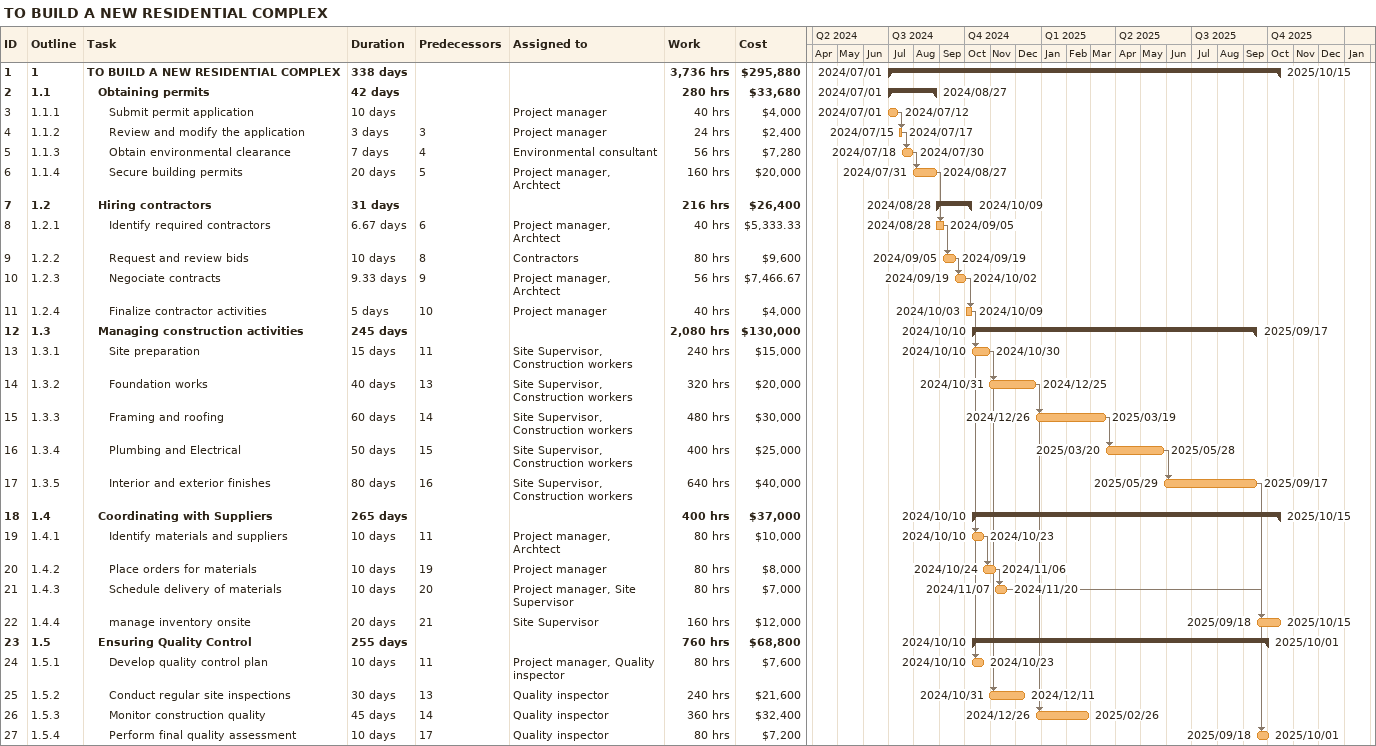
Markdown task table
TO BUILD A NEW RESIDENTIAL COMPLEX

| ID | WBS | Task | Duration | Start | Finish | Predecessors | Resources | Work (h) | Cost ($) |
|---|---|---|---|---|---|---|---|---|---|
| 1 | 1 | **TO BUILD A NEW RESIDENTIAL COMPLEX** | 338d | 2024-07-01 | 2025-10-15 |  |  | 3736 | 295880 |
| 2 | 1.1 | **Obtaining permits** | 42d | 2024-07-01 | 2024-08-27 |  |  | 280 | 33680 |
| 3 | 1.1.1 | Submit permit application | 10d | 2024-07-01 | 2024-07-12 |  | Project manager | 40 | 4000 |
| 4 | 1.1.2 | Review and modify the application | 3d | 2024-07-15 | 2024-07-17 | 3 | Project manager | 24 | 2400 |
| 5 | 1.1.3 | Obtain environmental clearance | 7d | 2024-07-18 | 2024-07-30 | 4 | Environmental consultant | 56 | 7280 |
| 6 | 1.1.4 | Secure building permits | 20d | 2024-07-31 | 2024-08-27 | 5 | Project manager, Archtect | 160 | 20000 |
| 7 | 1.2 | **Hiring contractors** | 31d | 2024-08-28 | 2024-10-09 |  |  | 216 | 26400 |
| 8 | 1.2.1 | Identify required contractors | 6.67d | 2024-08-28 | 2024-09-05 | 6 | Project manager, Archtect | 40 | 5333.33 |
| 9 | 1.2.2 | Request and review bids | 10d | 2024-09-05 | 2024-09-19 | 8 | Contractors | 80 | 9600 |
| 10 | 1.2.3 | Negociate contracts | 9.33d | 2024-09-19 | 2024-10-02 | 9 | Project manager, Archtect | 56 | 7466.67 |
| 11 | 1.2.4 | Finalize contractor activities | 5d | 2024-10-03 | 2024-10-09 | 10 | Project manager | 40 | 4000 |
| 12 | 1.3 | **Managing construction activities** | 245d | 2024-10-10 | 2025-09-17 |  |  | 2080 | 130000 |
| 13 | 1.3.1 | Site preparation | 15d | 2024-10-10 | 2024-10-30 | 11 | Site Supervisor, Construction workers | 240 | 15000 |
| 14 | 1.3.2 | Foundation works | 40d | 2024-10-31 | 2024-12-25 | 13 | Site Supervisor, Construction workers | 320 | 20000 |
| 15 | 1.3.3 | Framing and roofing | 60d | 2024-12-26 | 2025-03-19 | 14 | Site Supervisor, Construction workers | 480 | 30000 |
| 16 | 1.3.4 | Plumbing and Electrical | 50d | 2025-03-20 | 2025-05-28 | 15 | Site Supervisor, Construction workers | 400 | 25000 |
| 17 | 1.3.5 | Interior and exterior finishes | 80d | 2025-05-29 | 2025-09-17 | 16 | Site Supervisor, Construction workers | 640 | 40000 |
| 18 | 1.4 | **Coordinating with Suppliers** | 265d | 2024-10-10 | 2025-10-15 |  |  | 400 | 37000 |
| 19 | 1.4.1 | Identify materials and suppliers | 10d | 2024-10-10 | 2024-10-23 | 11 | Project manager, Archtect | 80 | 10000 |
| 20 | 1.4.2 | Place orders for materials | 10d | 2024-10-24 | 2024-11-06 | 19 | Project manager | 80 | 8000 |
| 21 | 1.4.3 | Schedule delivery of materials | 10d | 2024-11-07 | 2024-11-20 | 20 | Project manager, Site Supervisor | 80 | 7000 |
| 22 | 1.4.4 | manage inventory onsite | 20d | 2025-09-18 | 2025-10-15 | 21 | Site Supervisor | 160 | 12000 |
| 23 | 1.5 | **Ensuring Quality Control** | 255d | 2024-10-10 | 2025-10-01 |  |  | 760 | 68800 |
| 24 | 1.5.1 | Develop quality control plan | 10d | 2024-10-10 | 2024-10-23 | 11 | Project manager, Quality inspector | 80 | 7600 |
| 25 | 1.5.2 | Conduct regular site inspections | 30d | 2024-10-31 | 2024-12-11 | 13 | Quality inspector | 240 | 21600 |
| 26 | 1.5.3 | Monitor construction quality | 45d | 2024-12-26 | 2025-02-26 | 14 | Quality inspector | 360 | 32400 |
| 27 | 1.5.4 | Perform final quality assessment | 10d | 2025-09-18 | 2025-10-01 | 17 | Quality inspector | 80 | 7200 |
